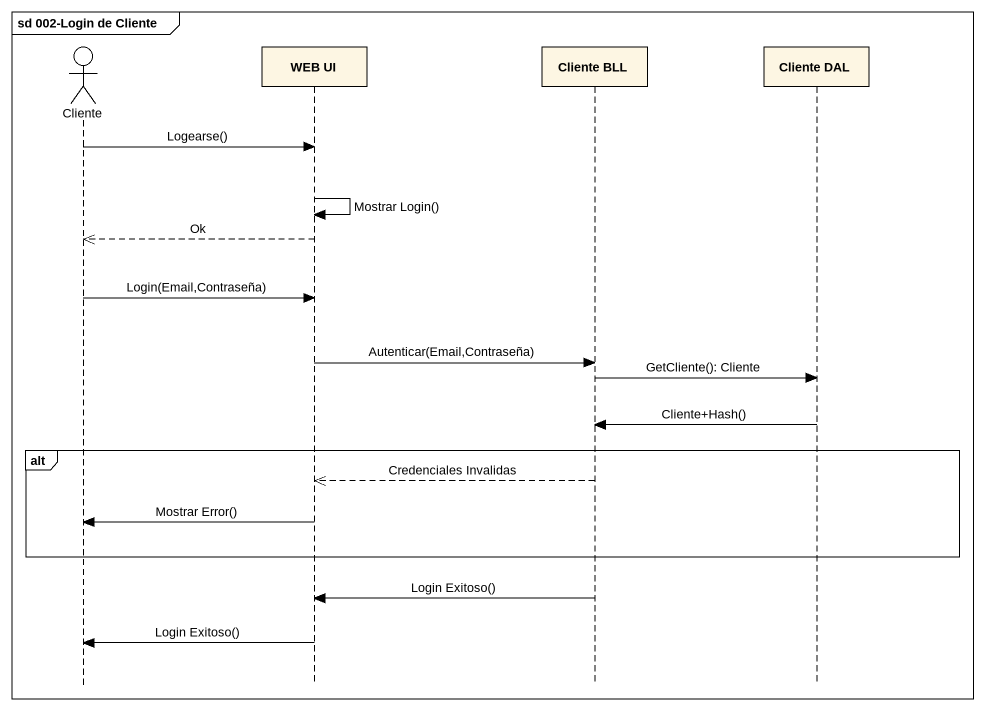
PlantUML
@startuml
mainframe sd 002-Login de Cliente
hide footbox
actor Cliente
participant "WEB UI" as WEB_UI
participant "Cliente BLL" as Cliente_BLL
participant "Cliente DAL" as Cliente_DAL

Cliente -> WEB_UI : Logearse()
WEB_UI -> WEB_UI : Mostrar Login()
WEB_UI -->> Cliente : Ok
Cliente -> WEB_UI : Login(Email,Contraseña)
WEB_UI -> Cliente_BLL : Autenticar(Email,Contraseña)
Cliente_BLL -> Cliente_DAL : GetCliente(): Cliente
Cliente_DAL -> Cliente_BLL : Cliente+Hash()
alt
  Cliente_BLL -->> WEB_UI : Credenciales Invalidas
  WEB_UI -> Cliente : Mostrar Error()
end
Cliente_BLL -> WEB_UI : Login Exitoso()
WEB_UI -> Cliente : Login Exitoso()
@enduml
